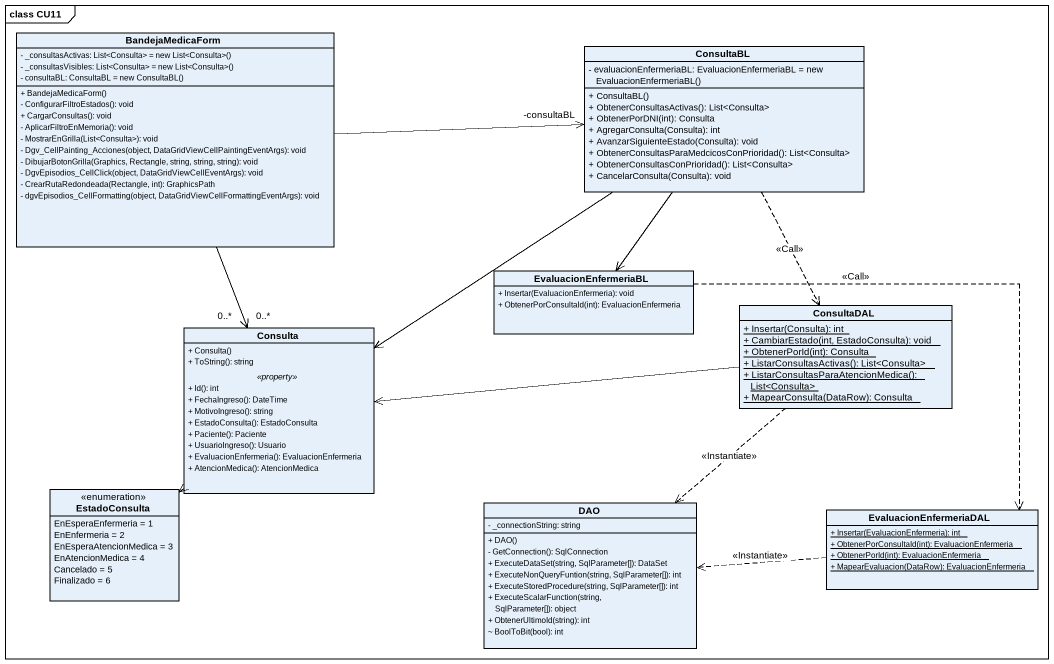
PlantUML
@startuml
mainframe class CU11
hide circle
hide empty members
skinparam classAttributeIconSize 0
class BandejaMedicaForm {
  {field} - _consultasActivas: List<Consulta> = new List<Consulta>()
  {field} - _consultasVisibles: List<Consulta> = new List<Consulta>()
  {field} - consultaBL: ConsultaBL = new ConsultaBL()
  + BandejaMedicaForm()
  - ConfigurarFiltroEstados(): void
  + CargarConsultas(): void
  - AplicarFiltroEnMemoria(): void
  - MostrarEnGrilla(List<Consulta>): void
  - Dgv_CellPainting_Acciones(object, DataGridViewCellPaintingEventArgs): void
  - DibujarBotonGrilla(Graphics, Rectangle, string, string, string): void
  - DgvEpisodios_CellClick(object, DataGridViewCellEventArgs): void
  - CrearRutaRedondeada(Rectangle, int): GraphicsPath
  - dgvEpisodios_CellFormatting(object, DataGridViewCellFormattingEventArgs): void
}
class ConsultaBL {
  {field} - evaluacionEnfermeriaBL: EvaluacionEnfermeriaBL = new EvaluacionEnfermeriaBL()
  + ConsultaBL()
  + ObtenerConsultasActivas(): List<Consulta>
  + ObtenerPorDNI(int): Consulta
  + AgregarConsulta(Consulta): int
  + AvanzarSiguienteEstado(Consulta): void
  + ObtenerConsultasParaMedcicosConPrioridad(): List<Consulta>
  + ObtenerConsultasConPrioridad(): List<Consulta>
  + CancelarConsulta(Consulta): void
}
class EvaluacionEnfermeriaBL {
  + Insertar(EvaluacionEnfermeria): void
  + ObtenerPorConsultaId(int): EvaluacionEnfermeria
}
class Consulta {
  + Consulta()
  + ToString(): string
  .. <<property>> ..
  + Id(): int
  + FechaIngreso(): DateTime
  + MotivoIngreso(): string
  + EstadoConsulta(): EstadoConsulta
  + Paciente(): Paciente
  + UsuarioIngreso(): Usuario
  + EvaluacionEnfermeria(): EvaluacionEnfermeria
  + AtencionMedica(): AtencionMedica
}
class ConsultaDAL {
  {static} + Insertar(Consulta): int
  {static} + CambiarEstado(int, EstadoConsulta): void
  {static} + ObtenerPorId(int): Consulta
  {static} + ListarConsultasActivas(): List<Consulta>
  {static} + ListarConsultasParaAtencionMedica(): List<Consulta>
  {static} + MapearConsulta(DataRow): Consulta
}
enum EstadoConsulta {
  EnEsperaEnfermeria = 1
  EnEnfermeria = 2
  EnEsperaAtencionMedica = 3
  EnAtencionMedica = 4
  Cancelado = 5
  Finalizado = 6
}
class DAO {
  - _connectionString: string
  + DAO()
  - GetConnection(): SqlConnection
  + ExecuteDataSet(string, SqlParameter[]): DataSet
  + ExecuteNonQueryFuntion(string, SqlParameter[]): int
  + ExecuteStoredProcedure(string, SqlParameter[]): int
  + ExecuteScalarFunction(string, SqlParameter[]): object
  + ObtenerUltimoId(string): int
  ~ BoolToBit(bool): int
}
class EvaluacionEnfermeriaDAL {
  {static} + Insertar(EvaluacionEnfermeria): int
  {static} + ObtenerPorConsultaId(int): EvaluacionEnfermeria
  {static} + ObtenerPorId(int): EvaluacionEnfermeria
  {static} + MapearEvaluacion(DataRow): EvaluacionEnfermeria
}
BandejaMedicaForm -right-> "-consultaBL" ConsultaBL
BandejaMedicaForm --> "0..*" Consulta
BandejaMedicaForm --> "0..*" Consulta
ConsultaBL --> EvaluacionEnfermeriaBL
ConsultaBL --> Consulta
ConsultaBL ..> ConsultaDAL : <<Call>>
EvaluacionEnfermeriaBL ..> EvaluacionEnfermeriaDAL : <<Call>>
Consulta --> EstadoConsulta
ConsultaDAL -left-> Consulta
ConsultaDAL ..> DAO : <<Instantiate>>
EvaluacionEnfermeriaDAL .left.> DAO : <<Instantiate>>
@enduml
